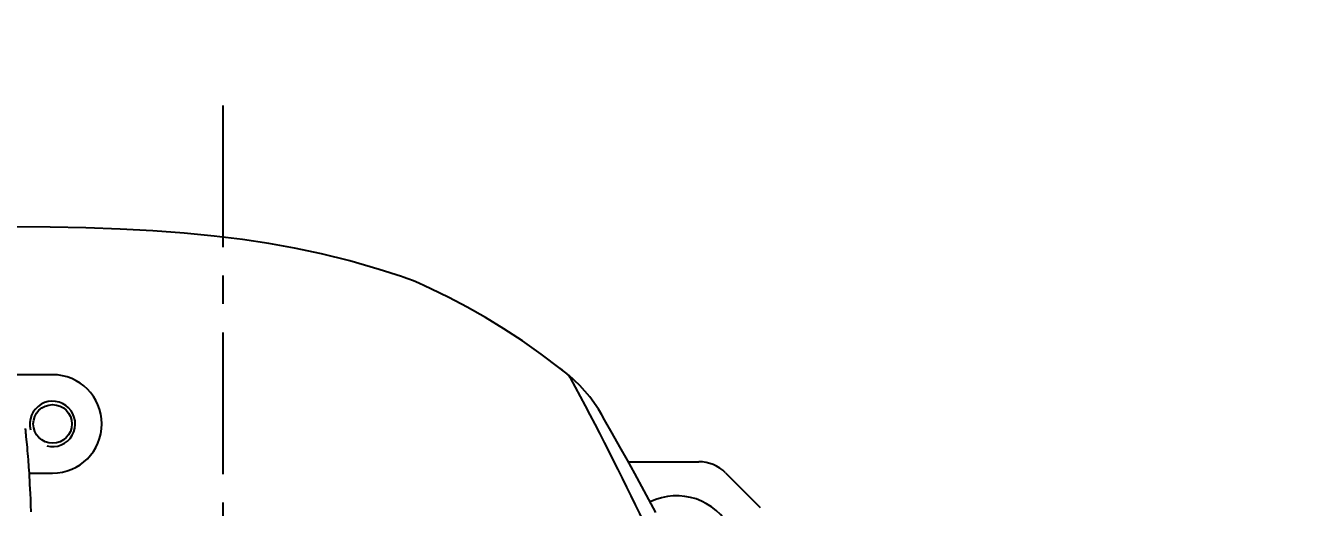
# Model space of a CAD drawing. Header units: millimetres. Extents: x 5828 to 6704, y 123 to 421.
# Drawn here: x 6612.77 to 6629.69, y 236.53 to 242.9 of the extents above; entities that cross this region are included whole.
import ezdxf

# ---------------------------------------------------------------- set-up
doc = ezdxf.new("R2010")
doc.units = ezdxf.units.MM
doc.linetypes.add('BANKLINE1', pattern=[5.5, 4, -1.5])
doc.linetypes.add('CENTER', pattern=[0.6, 0.375, -0.075, 0.075, -0.075])
doc.layers.add('00_COMPONENTS', color=7, linetype='BANKLINE1')
doc.layers.add('外形图', color=7, linetype='Continuous')
doc.styles.add('微软雅黑', font='msyh.ttc', dxfattribs={"height": 2.1})
doc.dimstyles.new('尺寸标注_1_20比例', dxfattribs={"dimtxt": 2.1, "dimasz": 1.7, "dimexe": 0.5, "dimexo": 0.4, "dimgap": 0.5, "dimtad": 1, "dimdec": 1, "dimlfac": 20, "dimdsep": 46, "dimtxsty": '微软雅黑', "dimcen": 0.09, "dimadec": 0, "dimazin": 0, "dimtp": 0.01, "dimtm": 0.01, "dimtfac": 1, "dimtdec": 1, "dimtofl": 0, "dimtmove": 0, "dimatfit": 3, "dimfxl": 1, "dimtolj": 1, "dimarcsym": 0})

# ---------------------------------------------------------------- blocks, each defined once
blk = doc.blocks.new('*D1537')
at = {"layer": '00_COMPONENTS', "color": 0, "linetype": 'ByBlock', "lineweight": -2, "ltscale": 20}
for p, q in [((6664.494, 238.543), (6655.571, 236.97)), ((6569.885, 229.883), (6574.569, 229.883))]:
    blk.add_line(p, q, dxfattribs=at)
blk.add_arc((6615.38, 229.883), 41.311, 12.358, 177.642, dxfattribs=at)
at = {"layer": '00_COMPONENTS', "color": 0}
for points in [[(6655.456, 238.669), (6656.011, 238.779), (6656.063, 237.056)], [(6573.821, 231.588), (6574.387, 231.577), (6574.069, 229.883)]]:
    blk.add_solid(points, dxfattribs=at)
at = {"layer": 'Defpoints', "color": 0}
for p in [(6631.742, 267.815), (6664.888, 238.613), (6569.485, 229.883), (6615.38, 229.883)]:
    blk.add_point(p, dxfattribs=at)
at = {"layer": '00_COMPONENTS', "color": 0, "insert": (6611.641, 272.621), "char_height": 2.1, "attachment_point": 5, "rotation": 5, "style": '微软雅黑'}
blk.add_mtext('\\A1;-\\A1;170%%d', dxfattribs=at)

msp = doc.modelspace()

# ---------------------------------------------------------------- linework, layer by layer
at = {"layer": '外形图', "linetype": 'CENTER', "ltscale": 5}
msp.add_line((6615.38, 241.8433), (6615.38, 216.9234), dxfattribs=at)
at = {"layer": '外形图', "linetype": 'Continuous'}
for p, q in [((6618.1292, 239.4202), (6618.0458, 239.4594)), ((6618.3676, 239.3027), (6618.1292, 239.4202)), ((6613.13, 238.2829), (6612.467, 238.2829)), ((6619.839, 238.3671), (6619.8678, 238.3444)), ((6619.9325, 238.2928), (6619.8416, 238.365)), ((6619.9538, 238.2753), (6619.9287, 238.2958)), ((6619.9287, 238.2957), (6619.9325, 238.2928)), ((6620.1012, 238.1388), (6619.9538, 238.2753)), ((6612.7764, 237.5307), (6612.7748, 237.5507)), ((6612.7782, 237.5102), (6612.7764, 237.5307)), ((6612.7801, 237.4891), (6612.7782, 237.5102)), ((6612.7829, 237.4601), (6612.7801, 237.4891)), ((6612.7963, 237.3252), (6612.7829, 237.4601)), ((6612.8006, 237.2792), (6612.7963, 237.3252)), ((6612.8039, 237.2425), (6612.8006, 237.2792)), ((6612.8073, 237.2031), (6612.8039, 237.2425)), ((6612.8107, 237.1602), (6612.8073, 237.2031)), ((6612.813, 237.1292), (6612.8107, 237.1602)), ((6612.8154, 237.096), (6612.813, 237.1292)), ((6612.8179, 237.0603), (6612.8154, 237.096)), ((6612.8204, 237.0218), (6612.8179, 237.0603)), ((6620.7402, 237.1329), (6621.6729, 237.1329)), ((6612.8231, 236.9802), (6612.8204, 237.0218)), ((6612.8229, 236.9829), (6613.13, 236.9829)), ((6612.8257, 236.9349), (6612.8231, 236.9802)), ((6612.8285, 236.8856), (6612.8257, 236.9349)), ((6612.8314, 236.8317), (6612.8285, 236.8856)), ((6622.0264, 236.9864), (6622.4835, 236.5293)), ((6612.8344, 236.7726), (6612.8314, 236.8317)), ((6612.8376, 236.7078), (6612.8344, 236.7726)), ((6612.8409, 236.6362), (6612.8376, 236.7078)), ((6612.8445, 236.5569), (6612.8409, 236.6362)), ((6612.8482, 236.4688), (6612.8445, 236.5569))]:
    msp.add_line(p, q, dxfattribs=at)
for points in [[(6617.7433, 239.5805), (6617.4481, 239.6759), (6617.0586, 239.7871), (6616.6843, 239.8795), (6616.3302, 239.9546), (6615.9887, 240.0164), (6615.6398, 240.0696), (6615.2672, 240.1161), (6614.871, 240.1551), (6614.4545, 240.1861), (6614.0213, 240.209), (6613.5688, 240.2248), (6613.0985, 240.2342), (6612.6142, 240.2379), (6612.128, 240.2367), (6611.6531, 240.2318), (6611.1982, 240.2242), (6610.762, 240.2148)], [(6618.0472, 239.4588), (6617.9735, 239.4919), (6617.8992, 239.5228), (6617.8284, 239.5502), (6617.7636, 239.5735), (6617.7425, 239.5808)], [(6619.8416, 238.365), (6619.591, 238.5544), (6619.3415, 238.7293), (6619.0948, 238.8902), (6618.8509, 239.0382), (6618.6086, 239.1754), (6618.3676, 239.3027)], [(6620.3905, 237.7518), (6620.345, 237.8273), (6620.231, 237.9895), (6620.1012, 238.1388)], [(6621.1044, 236.4604), (6621.0134, 236.6317), (6620.9204, 236.8043), (6620.8255, 236.9784), (6620.7286, 237.1539), (6620.6299, 237.3307), (6620.5293, 237.5089), (6620.4269, 237.6883), (6620.3904, 237.752)], [(6612.7748, 237.5507), (6612.7738, 237.5637), (6612.7733, 237.5707)]]:
    msp.add_lwpolyline(points, dxfattribs=at)
msp.add_circle((6613.13, 237.6329), 0.255, dxfattribs=at)
for centre, radius, start, end in [((6613.13, 237.6329), 0.65, 270, 90), ((6614.8186, 231.9606), 8.1392, 51.15595, 51.65875), ((6613.13, 237.6329), 0.3, 255, 195), ((6621.6729, 236.6329), 0.5, 45, 90), ((6621.38, 235.8829), 0.8, 297.09161, 116.00913)]:
    msp.add_arc(centre, radius, start, end, dxfattribs=at)
for points in [[(6619.9236, 238.2999), (6619.9303, 238.2944), (6619.9429, 238.2828), (6619.9594, 238.263), (6619.9684, 238.2487), (6619.9725, 238.2412)], [(6619.9725, 238.2412), (6620.3287, 237.5815), (6620.9781, 236.3105), (6621.7336, 234.5407), (6622.2584, 232.8804), (6622.5539, 231.3201), (6622.6122, 230.3504), (6622.6122, 229.8829)]]:
    msp.add_open_spline(points, degree=3, dxfattribs=at)

# ---------------------------------------------------------------- dimensions: what is measured, and where the dimension line sits
at = {"layer": '00_COMPONENTS', "linetype": 'ByBlock', "ltscale": 20}
dim = msp.add_angular_dim_3p(base=(6631.7423, 267.8151), center=(6615.38, 229.8829), p1=(6569.4847, 229.8829), p2=(6664.8882, 238.6125), text='\\A1;-<>', dimstyle='尺寸标注_1_20比例', dxfattribs=at)
dim.commit()
dim.dimension.update_dxf_attribs({"geometry": '*D1537', "text_midpoint": (6611.6409, 272.6211)})

doc.saveas('drawing.dxf')
